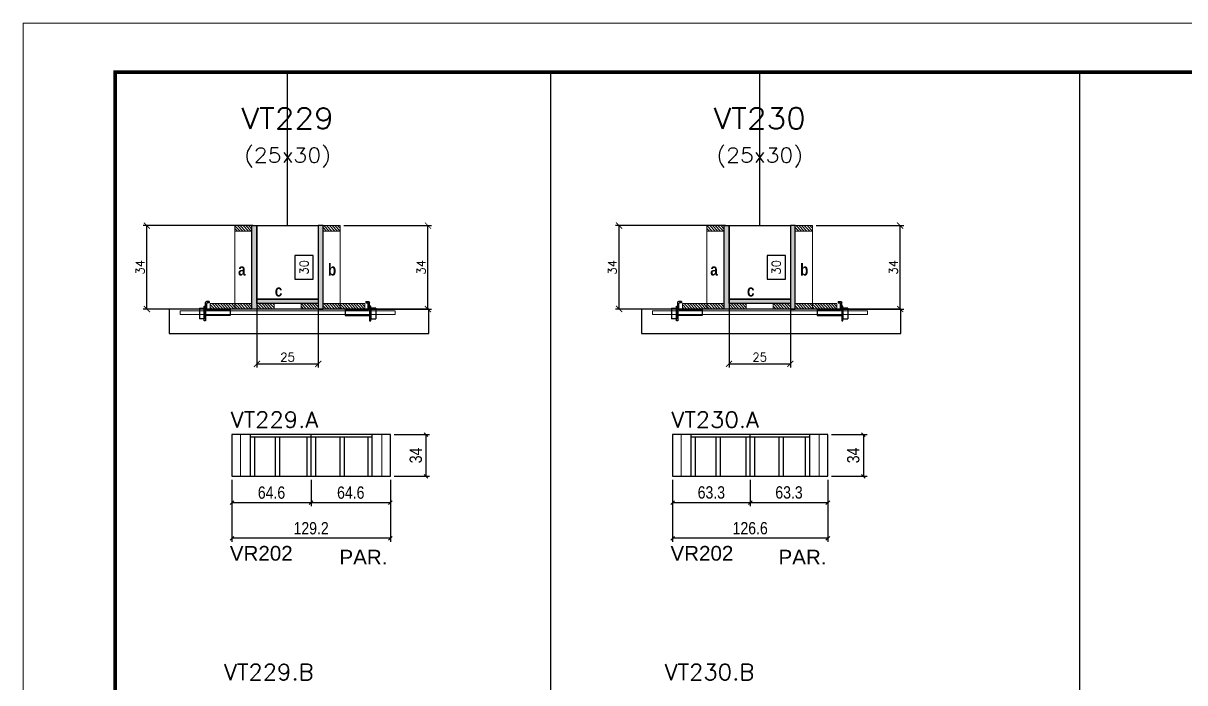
# Model space of a CAD drawing. Extents: x 137137 to 143418, y 10464 to 34486.
# Drawn here: x 140321 to 141268, y 27057 to 27594 of the extents above; entities that cross this region are included whole.
import ezdxf
from ezdxf.enums import TextEntityAlignment as Align

# ---------------------------------------------------------------- set-up
doc = ezdxf.new("R2010")
doc.units = 0
doc.linetypes.add('DASHED', pattern=[0.75, 0.5, -0.25])
doc.linetypes.add('HIDDEN', pattern=[0.375, 0.25, -0.125])
for name, color, linetype in [('5', 5, 'Continuous'), ('barrote', 251, 'Continuous'), ('COTA', 241, 'Continuous'), ('Cota Seção (2x)', 4, 'Continuous'), ('detalhes', 4, 'Continuous'), ('Painéis', 200, 'Continuous'), ('presilha', 1, 'Continuous'), ('SARR_2.2x7', 40, 'Continuous'), ('SARR_3.5x7', 81, 'Continuous'), ('Texto de Titulo', 7, 'Continuous'), ('Texto Qtd Sarr', 242, 'Continuous')]:
    doc.layers.add(name, color=color, linetype=linetype)
for name, color, linetype, lineweight in [('CONCRETO', 251, 'Continuous', 25), ('Folhas', 255, 'Continuous', 9), ('Hachura', 251, 'Continuous', 9), ('Madeira', 126, 'Continuous', 18), ('Sarr 2.2x7', 40, 'Continuous', 9), ('SARRAFO DE PRESSAO', 251, 'DASHED', 9), ('SCO-___-LAJ', 2, 'Continuous', 0), ('Texto Seção', 7, 'Continuous', 15)]:
    doc.layers.add(name, color=color, linetype=linetype, lineweight=lineweight)
doc.styles.add('COTA TECNICA', font='techl___.ttf', dxfattribs={"height": 10})
doc.styles.add('REGUA-120', font='ROMANS.shx', dxfattribs={"height": 15})
doc.styles.add('Romans', font='romans.shx')
doc.styles.get("Standard").update_dxf_attribs({"font": 'arial.ttf'})
doc.styles.add('TECNICA', font='techb___.ttf', dxfattribs={"height": 10})
doc.dimstyles.new('Cota Seção (2x)', dxfattribs={"dimtxt": 7, "dimasz": 5, "dimexe": 3, "dimexo": 3, "dimgap": 2, "dimtad": 3, "dimdec": 1, "dimlfac": 0.5, "dimzin": 12, "dimdsep": 46, "dimtxsty": 'Romans', "dimblk": 'ARCHTICK', "dimcen": 0, "dimclrd": 4, "dimclre": 4, "dimclrt": 1, "dimadec": 1, "dimazin": 3, "dimtfac": 1, "dimtdec": 1, "dimtmove": 0, "dimatfit": 3, "dimldrblk": 'OBLIQUE', "dimfxl": 1, "dimtolj": 1, "dimtzin": 12, "dimarcsym": 0})
doc.dimstyles.new('Cota Seção interna', dxfattribs={"dimtxt": 7, "dimasz": 6, "dimexe": 0.18, "dimexo": 2, "dimgap": -4, "dimtad": 3, "dimdec": 1, "dimlfac": 0.5, "dimzin": 12, "dimdsep": 46, "dimtxsty": 'Romans', "dimblk": 'ARCHTICK', "dimcen": 0.09, "dimse1": 1, "dimse2": 1, "dimsd1": 1, "dimsd2": 1, "dimclrd": 180, "dimclre": 5, "dimclrt": 1, "dimadec": 0, "dimazin": 3, "dimtfac": 1, "dimtdec": 1, "dimtofl": 0, "dimtmove": 0, "dimatfit": 3, "dimldrblk": 'ARCHTICK', "dimfxl": 1, "dimtolj": 1, "dimtzin": 0, "dimarcsym": 0})
doc.dimstyles.new('PAINEL', dxfattribs={"dimtxt": 10, "dimasz": 3, "dimexe": 3, "dimexo": 3, "dimgap": 3, "dimtad": 1, "dimdec": 1, "dimzin": 12, "dimdsep": 46, "dimtxsty": 'COTA TECNICA', "dimblk1": 'OBLIQUE', "dimblk2": 'OBLIQUE', "dimsah": 1, "dimcen": 0.9, "dimclrd": 4, "dimclre": 4, "dimclrt": 240, "dimadec": 1, "dimazin": 3, "dimtfac": 1, "dimtdec": 1, "dimtmove": 0, "dimatfit": 3, "dimfxl": 1, "dimtolj": 1, "dimtzin": 12, "dimarcsym": 0})
pattern_1 = [(315, (163864.7819, 19131.6818), (1.12253202, 1.12253202), [])]
pattern_2 = [(315, (163852.7819, 19131.6818), (1.12253202, 1.12253202), [])]
pattern_3 = [(315, (163479.8652, 19131.6818), (1.12253202, 1.12253202), [])]
pattern_4 = [(315, (163467.8652, 19131.6818), (1.12253202, 1.12253202), [])]

# ---------------------------------------------------------------- blocks, each defined once
blk = doc.blocks.new('9999999999')
at = {"layer": 'Folhas'}
blk.add_lwpolyline([(98138.98, 34190.21), (99623.98, 34190.21), (99623.98, 35240.21), (98138.98, 35240.21)], close=True, dxfattribs=at)
at = {"layer": 'Folhas', "color": 30, "const_width": 3}
blk.add_lwpolyline([(98213.98, 34230.21), (99583.98, 34230.21), (99583.98, 35200.21), (98213.98, 35200.21)], close=True, dxfattribs=at)
blk = doc.blocks.new('_ArchTick')
at = {"color": 0, "linetype": 'ByBlock', "const_width": 0.15}
blk.add_lwpolyline([(-0.5, -0.5), (0.5, 0.5)], dxfattribs=at)
blk = doc.blocks.new('*D5677')
at = {"layer": 'COTA', "color": 4, "lineweight": -2, "transparency": 16777216}
for p, q in [((140893.16, 27429.33), (140803.51, 27429.33)), ((140806.51, 27361.33), (140806.51, 27429.33)), ((140855.16, 27361.33), (140803.51, 27361.33))]:
    blk.add_line(p, q, dxfattribs=at)
at = {"layer": 'Defpoints', "color": 0, "transparency": 16777216}
for p in [(140806.51, 27429.33), (140896.16, 27429.33), (140858.16, 27361.33)]:
    blk.add_point(p, dxfattribs=at)
at = {"layer": 'COTA', "color": 4, "lineweight": -2, "transparency": 16777216, "xscale": 5, "yscale": 5, "zscale": 5}
for p, rotation in [((140806.51, 27429.33), 90), ((140806.51, 27361.33), 270)]:
    blk.add_blockref('_ArchTick', p, dxfattribs=dict(at, rotation=rotation))
at = {"layer": 'COTA', "color": 1, "transparency": 16777216, "insert": (140801.01, 27395.33), "char_height": 7, "attachment_point": 5, "rotation": 90, "style": 'Romans'}
blk.add_mtext('\\A1;34', dxfattribs=at)
blk = doc.blocks.new('_Oblique')
at = {"color": 0, "linetype": 'ByBlock', "lineweight": -2}
blk.add_line((-0.5, -0.5), (0.5, 0.5), dxfattribs=at)
blk = doc.blocks.new('*D5678')
at = {"layer": 'COTA', "color": 4, "lineweight": -2, "transparency": 16777216}
for p, q in [((140967.15, 27429.33), (141038.64, 27429.33)), ((141035.64, 27361.33), (141035.64, 27429.33)), ((140987.16, 27361.33), (141038.64, 27361.33))]:
    blk.add_line(p, q, dxfattribs=at)
at = {"layer": 'Defpoints', "color": 0, "transparency": 16777216}
for p in [(140964.15, 27429.33), (141035.64, 27429.33), (140984.16, 27361.33)]:
    blk.add_point(p, dxfattribs=at)
at = {"layer": 'COTA', "color": 4, "lineweight": -2, "transparency": 16777216, "xscale": 5, "yscale": 5, "zscale": 5}
for p, rotation in [((141035.64, 27429.33), 90), ((141035.64, 27361.33), 270)]:
    blk.add_blockref('_ArchTick', p, dxfattribs=dict(at, rotation=rotation))
at = {"layer": 'COTA', "color": 1, "transparency": 16777216, "insert": (141030.14, 27395.33), "char_height": 7, "attachment_point": 5, "rotation": 90, "style": 'Romans'}
blk.add_mtext('\\A1;34', dxfattribs=at)
blk = doc.blocks.new('*D5679')
at = {"layer": 'Cota Seção (2x)', "color": 180, "lineweight": -2, "transparency": 16777216}
for p, q in [((140942.16, 27404.99), (140927.16, 27404.99)), ((140927.16, 27404.99), (140927.16, 27385.66)), ((140942.16, 27385.66), (140942.16, 27404.99)), ((140927.16, 27385.66), (140942.16, 27385.66))]:
    blk.add_line(p, q, dxfattribs=at)
at = {"layer": 'Defpoints', "color": 0, "transparency": 16777216}
for p in [(140946.15, 27429.33), (140946.16, 27429.33), (140946.16, 27369.33)]:
    blk.add_point(p, dxfattribs=at)
at = {"layer": 'Cota Seção (2x)', "color": 1, "transparency": 16777216, "insert": (140934.66, 27395.33), "char_height": 7, "attachment_point": 5, "rotation": 90, "style": 'Romans'}
blk.add_mtext('\\A1;30', dxfattribs=at)
blk = doc.blocks.new('titulo1')
at = {"layer": 'Defpoints', "color": 252, "linetype": 'HIDDEN', "ltscale": 2}
blk.add_line((0, 0), (0, 125), dxfattribs=at)
at = {"layer": 'Defpoints', "style": 'Romans', "oblique": 15}
blk.add_attdef('FOLHA', text='', height=10, dxfattribs=at).set_placement((0, 15.58), align=Align.MIDDLE_CENTER)
at = {"layer": 'Texto Qtd Sarr', "color": 3, "style": 'Romans', "oblique": 15}
for tag, height, p in [('TITULO', 17, (0, 71.45)), ('SEÇÃO', 12, (0, 41.55))]:
    blk.add_attdef(tag, text='', height=height, dxfattribs=at).set_placement(p, align=Align.MIDDLE_CENTER)
blk = doc.blocks.new('PRESILHA METÁLICA 1')
at = {"layer": 'presilha'}
for p, q in [((6, 15.5), (7.5, 15.5)), ((6, -2.5), (6, 15.5)), ((7.5, 10.6), (7.5, 19.9)), ((7.5, 15.5), (7.5, -2.5)), ((12, 21), (8.6, 21)), ((9, 11.6), (9, 18.9)), ((12, 19.5), (9.6, 19.5)), ((12, 21), (12, 19.5)), ((0, 13), (6, 13)), ((0, 13), (0, 0)), ((6, 0), (0, 0)), ((6, 13), (6, 0)), ((37.5, 4.1), (7.5, 4.1)), ((37.5, 11), (9.6, 11)), ((37.5, 11), (37.5, 4.1)), ((7.5, -2.5), (6, -2.5))]:
    blk.add_line(p, q, dxfattribs=at)
for centre, radius, start, end in [((8.6, 19.9), 1.14, 90, 180), ((9.6, 18.9), 0.57, 90, 180), ((9.6, 11.6), 0.57, 180, 270)]:
    blk.add_arc(centre, radius, start, end, dxfattribs=at)
blk = doc.blocks.new('*D5680')
at = {"layer": 'COTA', "color": 4, "lineweight": -2, "transparency": 16777216}
for p, q in [((140896.16, 27362.73), (140896.16, 27313.6)), ((140946.16, 27362.73), (140946.16, 27313.6)), ((140896.16, 27316.6), (140946.16, 27316.6))]:
    blk.add_line(p, q, dxfattribs=at)
at = {"layer": 'Defpoints', "color": 0, "transparency": 16777216}
for p in [(140896.16, 27365.73), (140946.16, 27365.73), (140946.16, 27316.6)]:
    blk.add_point(p, dxfattribs=at)
at = {"layer": 'COTA', "color": 4, "lineweight": -2, "transparency": 16777216, "xscale": 5, "yscale": 5, "zscale": 5, "rotation": 180}
blk.add_blockref('_ArchTick', (140896.16, 27316.6), dxfattribs=at)
at = {"layer": 'COTA', "color": 4, "lineweight": -2, "transparency": 16777216, "xscale": 5, "yscale": 5, "zscale": 5}
blk.add_blockref('_ArchTick', (140946.16, 27316.6), dxfattribs=at)
at = {"layer": 'COTA', "color": 1, "transparency": 16777216, "insert": (140921.16, 27322.1), "char_height": 7, "attachment_point": 5, "style": 'Romans'}
blk.add_mtext('\\A1;25', dxfattribs=at)
blk = doc.blocks.new('*D5734')
at = {"layer": 'COTA', "color": 4, "lineweight": -2, "transparency": 16777216}
for p, q in [((140508.25, 27429.33), (140418.6, 27429.33)), ((140421.6, 27361.33), (140421.6, 27429.33)), ((140470.25, 27361.33), (140418.6, 27361.33))]:
    blk.add_line(p, q, dxfattribs=at)
at = {"layer": 'Defpoints', "color": 0, "transparency": 16777216}
for p in [(140421.6, 27429.33), (140511.25, 27429.33), (140473.25, 27361.33)]:
    blk.add_point(p, dxfattribs=at)
at = {"layer": 'COTA', "color": 4, "lineweight": -2, "transparency": 16777216, "xscale": 5, "yscale": 5, "zscale": 5}
for p, rotation in [((140421.6, 27429.33), 90), ((140421.6, 27361.33), 270)]:
    blk.add_blockref('_ArchTick', p, dxfattribs=dict(at, rotation=rotation))
at = {"layer": 'COTA', "color": 1, "transparency": 16777216, "insert": (140416.1, 27395.33), "char_height": 7, "attachment_point": 5, "rotation": 90, "style": 'Romans'}
blk.add_mtext('\\A1;34', dxfattribs=at)
blk = doc.blocks.new('*D5735')
at = {"layer": 'COTA', "color": 4, "lineweight": -2, "transparency": 16777216}
for p, q in [((140582.24, 27429.33), (140653.72, 27429.33)), ((140650.72, 27361.33), (140650.72, 27429.33)), ((140602.25, 27361.33), (140653.72, 27361.33))]:
    blk.add_line(p, q, dxfattribs=at)
at = {"layer": 'Defpoints', "color": 0, "transparency": 16777216}
for p in [(140579.24, 27429.33), (140650.72, 27429.33), (140599.25, 27361.33)]:
    blk.add_point(p, dxfattribs=at)
at = {"layer": 'COTA', "color": 4, "lineweight": -2, "transparency": 16777216, "xscale": 5, "yscale": 5, "zscale": 5}
for p, rotation in [((140650.72, 27429.33), 90), ((140650.72, 27361.33), 270)]:
    blk.add_blockref('_ArchTick', p, dxfattribs=dict(at, rotation=rotation))
at = {"layer": 'COTA', "color": 1, "transparency": 16777216, "insert": (140645.22, 27395.33), "char_height": 7, "attachment_point": 5, "rotation": 90, "style": 'Romans'}
blk.add_mtext('\\A1;34', dxfattribs=at)
blk = doc.blocks.new('*D5736')
at = {"layer": 'Cota Seção (2x)', "color": 180, "lineweight": -2, "transparency": 16777216}
for p, q in [((140557.24, 27404.99), (140542.24, 27404.99)), ((140542.24, 27404.99), (140542.24, 27385.66)), ((140557.24, 27385.66), (140557.24, 27404.99)), ((140542.24, 27385.66), (140557.24, 27385.66))]:
    blk.add_line(p, q, dxfattribs=at)
at = {"layer": 'Defpoints', "color": 0, "transparency": 16777216}
for p in [(140561.24, 27429.33), (140561.24, 27429.33), (140561.25, 27369.33)]:
    blk.add_point(p, dxfattribs=at)
at = {"layer": 'Cota Seção (2x)', "color": 1, "transparency": 16777216, "insert": (140549.74, 27395.33), "char_height": 7, "attachment_point": 5, "rotation": 90, "style": 'Romans'}
blk.add_mtext('\\A1;30', dxfattribs=at)
blk = doc.blocks.new('*D5737')
at = {"layer": 'COTA', "color": 4, "lineweight": -2, "transparency": 16777216}
for p, q in [((140511.25, 27362.73), (140511.25, 27313.6)), ((140561.24, 27362.73), (140561.24, 27313.6)), ((140511.25, 27316.6), (140561.24, 27316.6))]:
    blk.add_line(p, q, dxfattribs=at)
at = {"layer": 'Defpoints', "color": 0, "transparency": 16777216}
for p in [(140511.25, 27365.73), (140561.24, 27365.73), (140561.24, 27316.6)]:
    blk.add_point(p, dxfattribs=at)
at = {"layer": 'COTA', "color": 4, "lineweight": -2, "transparency": 16777216, "xscale": 5, "yscale": 5, "zscale": 5, "rotation": 180}
blk.add_blockref('_ArchTick', (140511.25, 27316.6), dxfattribs=at)
at = {"layer": 'COTA', "color": 4, "lineweight": -2, "transparency": 16777216, "xscale": 5, "yscale": 5, "zscale": 5}
blk.add_blockref('_ArchTick', (140561.24, 27316.6), dxfattribs=at)
at = {"layer": 'COTA', "color": 1, "transparency": 16777216, "insert": (140536.24, 27322.1), "char_height": 7, "attachment_point": 5, "style": 'Romans'}
blk.add_mtext('\\A1;25', dxfattribs=at)
blk = doc.blocks.new('*D6029')
at = {"layer": 'COTA', "color": 4, "linetype": 'ByBlock', "lineweight": -2, "transparency": 16777216}
for p, q in [((140979.69, 27258.97), (141008.67, 27258.97)), ((141005.67, 27258.97), (141005.67, 27224.97)), ((140979.69, 27224.97), (141008.67, 27224.97))]:
    blk.add_line(p, q, dxfattribs=at)
at = {"layer": 'Defpoints', "color": 0, "linetype": 'ByBlock', "transparency": 16777216}
for p in [(140976.69, 27258.97), (140976.69, 27224.97), (141005.67, 27224.97)]:
    blk.add_point(p, dxfattribs=at)
at = {"layer": 'COTA', "color": 4, "linetype": 'ByBlock', "lineweight": -2, "transparency": 16777216, "xscale": 3, "yscale": 3, "zscale": 3}
for p, rotation in [((141005.67, 27258.97), 90), ((141005.67, 27224.97), 270)]:
    blk.add_blockref('_Oblique', p, dxfattribs=dict(at, rotation=rotation))
at = {"layer": 'COTA', "color": 240, "linetype": 'ByBlock', "transparency": 16777216, "insert": (140997.45, 27241.97), "char_height": 10, "attachment_point": 5, "rotation": 90, "style": 'COTA TECNICA'}
blk.add_mtext('\\A1;34', dxfattribs=at)
blk = doc.blocks.new('*D6030')
at = {"layer": 'COTA', "color": 4, "linetype": 'ByBlock', "lineweight": -2, "transparency": 16777216}
for p, q in [((140850.09, 27221.97), (140850.09, 27171.49)), ((140976.69, 27221.97), (140976.69, 27171.49)), ((140976.69, 27174.49), (140850.09, 27174.49))]:
    blk.add_line(p, q, dxfattribs=at)
at = {"layer": 'Defpoints', "color": 0, "linetype": 'ByBlock', "transparency": 16777216}
for p in [(140850.09, 27224.97), (140976.69, 27224.97), (140850.09, 27174.49)]:
    blk.add_point(p, dxfattribs=at)
at = {"layer": 'COTA', "color": 4, "linetype": 'ByBlock', "lineweight": -2, "transparency": 16777216, "xscale": 3, "yscale": 3, "zscale": 3, "rotation": 180}
blk.add_blockref('_Oblique', (140850.09, 27174.49), dxfattribs=at)
at = {"layer": 'COTA', "color": 4, "linetype": 'ByBlock', "lineweight": -2, "transparency": 16777216, "xscale": 3, "yscale": 3, "zscale": 3}
blk.add_blockref('_Oblique', (140976.69, 27174.49), dxfattribs=at)
at = {"layer": 'COTA', "color": 240, "linetype": 'ByBlock', "transparency": 16777216, "insert": (140913.39, 27182.6), "char_height": 10, "attachment_point": 5, "style": 'COTA TECNICA'}
blk.add_mtext('\\A1;126.6', dxfattribs=at)
blk = doc.blocks.new('*D6031')
at = {"layer": 'COTA', "color": 4, "linetype": 'ByBlock', "lineweight": -2, "transparency": 16777216}
for p, q in [((140850.09, 27221.97), (140850.09, 27200.54)), ((140913.39, 27221.97), (140913.39, 27200.54)), ((140850.09, 27203.54), (140913.39, 27203.54))]:
    blk.add_line(p, q, dxfattribs=at)
at = {"layer": 'Defpoints', "color": 0, "linetype": 'ByBlock', "transparency": 16777216}
for p in [(140850.09, 27224.97), (140913.39, 27224.97), (140913.39, 27203.54)]:
    blk.add_point(p, dxfattribs=at)
at = {"layer": 'COTA', "color": 4, "linetype": 'ByBlock', "lineweight": -2, "transparency": 16777216, "xscale": 3, "yscale": 3, "zscale": 3, "rotation": 180}
blk.add_blockref('_Oblique', (140850.09, 27203.54), dxfattribs=at)
at = {"layer": 'COTA', "color": 4, "linetype": 'ByBlock', "lineweight": -2, "transparency": 16777216, "xscale": 3, "yscale": 3, "zscale": 3}
blk.add_blockref('_Oblique', (140913.39, 27203.54), dxfattribs=at)
at = {"layer": 'COTA', "color": 240, "linetype": 'ByBlock', "transparency": 16777216, "insert": (140881.74, 27211.76), "char_height": 10, "attachment_point": 5, "style": 'COTA TECNICA'}
blk.add_mtext('\\A1;63.3', dxfattribs=at)
blk = doc.blocks.new('*D6032')
at = {"layer": 'COTA', "color": 4, "linetype": 'ByBlock', "lineweight": -2, "transparency": 16777216}
for p, q in [((140913.39, 27221.97), (140913.39, 27200.54)), ((140976.69, 27221.97), (140976.69, 27200.54)), ((140913.39, 27203.54), (140976.69, 27203.54))]:
    blk.add_line(p, q, dxfattribs=at)
at = {"layer": 'Defpoints', "color": 0, "linetype": 'ByBlock', "transparency": 16777216}
for p in [(140913.39, 27224.97), (140976.69, 27224.97), (140976.69, 27203.54)]:
    blk.add_point(p, dxfattribs=at)
at = {"layer": 'COTA', "color": 4, "linetype": 'ByBlock', "lineweight": -2, "transparency": 16777216, "xscale": 3, "yscale": 3, "zscale": 3, "rotation": 180}
blk.add_blockref('_Oblique', (140913.39, 27203.54), dxfattribs=at)
at = {"layer": 'COTA', "color": 4, "linetype": 'ByBlock', "lineweight": -2, "transparency": 16777216, "xscale": 3, "yscale": 3, "zscale": 3}
blk.add_blockref('_Oblique', (140976.69, 27203.54), dxfattribs=at)
at = {"layer": 'COTA', "color": 240, "linetype": 'ByBlock', "transparency": 16777216, "insert": (140945.04, 27211.76), "char_height": 10, "attachment_point": 5, "style": 'COTA TECNICA'}
blk.add_mtext('\\A1;63.3', dxfattribs=at)
blk = doc.blocks.new('*D6037')
at = {"layer": 'COTA', "color": 4, "linetype": 'ByBlock', "lineweight": -2, "transparency": 16777216}
for p, q in [((140623.08, 27258.97), (140652.05, 27258.97)), ((140649.05, 27258.97), (140649.05, 27224.97)), ((140623.08, 27224.97), (140652.05, 27224.97))]:
    blk.add_line(p, q, dxfattribs=at)
at = {"layer": 'Defpoints', "color": 0, "linetype": 'ByBlock', "transparency": 16777216}
for p in [(140620.08, 27258.97), (140620.08, 27224.97), (140649.05, 27224.97)]:
    blk.add_point(p, dxfattribs=at)
at = {"layer": 'COTA', "color": 4, "linetype": 'ByBlock', "lineweight": -2, "transparency": 16777216, "xscale": 3, "yscale": 3, "zscale": 3}
for p, rotation in [((140649.05, 27258.97), 90), ((140649.05, 27224.97), 270)]:
    blk.add_blockref('_Oblique', p, dxfattribs=dict(at, rotation=rotation))
at = {"layer": 'COTA', "color": 240, "linetype": 'ByBlock', "transparency": 16777216, "insert": (140640.83, 27241.97), "char_height": 10, "attachment_point": 5, "rotation": 90, "style": 'COTA TECNICA'}
blk.add_mtext('\\A1;34', dxfattribs=at)
blk = doc.blocks.new('*D6038')
at = {"layer": 'COTA', "color": 4, "linetype": 'ByBlock', "lineweight": -2, "transparency": 16777216}
for p, q in [((140490.88, 27221.97), (140490.88, 27171.49)), ((140620.08, 27221.97), (140620.08, 27171.49)), ((140620.08, 27174.49), (140490.88, 27174.49))]:
    blk.add_line(p, q, dxfattribs=at)
at = {"layer": 'Defpoints', "color": 0, "linetype": 'ByBlock', "transparency": 16777216}
for p in [(140490.88, 27224.97), (140620.08, 27224.97), (140490.88, 27174.49)]:
    blk.add_point(p, dxfattribs=at)
at = {"layer": 'COTA', "color": 4, "linetype": 'ByBlock', "lineweight": -2, "transparency": 16777216, "xscale": 3, "yscale": 3, "zscale": 3, "rotation": 180}
blk.add_blockref('_Oblique', (140490.88, 27174.49), dxfattribs=at)
at = {"layer": 'COTA', "color": 4, "linetype": 'ByBlock', "lineweight": -2, "transparency": 16777216, "xscale": 3, "yscale": 3, "zscale": 3}
blk.add_blockref('_Oblique', (140620.08, 27174.49), dxfattribs=at)
at = {"layer": 'COTA', "color": 240, "linetype": 'ByBlock', "transparency": 16777216, "insert": (140555.48, 27182.58), "char_height": 10, "attachment_point": 5, "style": 'COTA TECNICA'}
blk.add_mtext('\\A1;129.2', dxfattribs=at)
blk = doc.blocks.new('*D6039')
at = {"layer": 'COTA', "color": 4, "linetype": 'ByBlock', "lineweight": -2, "transparency": 16777216}
for p, q in [((140490.88, 27221.97), (140490.88, 27200.54)), ((140555.48, 27221.97), (140555.48, 27200.54)), ((140490.88, 27203.54), (140555.48, 27203.54))]:
    blk.add_line(p, q, dxfattribs=at)
at = {"layer": 'Defpoints', "color": 0, "linetype": 'ByBlock', "transparency": 16777216}
for p in [(140490.88, 27224.97), (140555.48, 27224.97), (140555.48, 27203.54)]:
    blk.add_point(p, dxfattribs=at)
at = {"layer": 'COTA', "color": 4, "linetype": 'ByBlock', "lineweight": -2, "transparency": 16777216, "xscale": 3, "yscale": 3, "zscale": 3, "rotation": 180}
blk.add_blockref('_Oblique', (140490.88, 27203.54), dxfattribs=at)
at = {"layer": 'COTA', "color": 4, "linetype": 'ByBlock', "lineweight": -2, "transparency": 16777216, "xscale": 3, "yscale": 3, "zscale": 3}
blk.add_blockref('_Oblique', (140555.48, 27203.54), dxfattribs=at)
at = {"layer": 'COTA', "color": 240, "linetype": 'ByBlock', "transparency": 16777216, "insert": (140523.18, 27211.64), "char_height": 10, "attachment_point": 5, "style": 'COTA TECNICA'}
blk.add_mtext('\\A1;64.6', dxfattribs=at)
blk = doc.blocks.new('*D6040')
at = {"layer": 'COTA', "color": 4, "linetype": 'ByBlock', "lineweight": -2, "transparency": 16777216}
for p, q in [((140555.48, 27221.97), (140555.48, 27200.54)), ((140620.08, 27221.97), (140620.08, 27200.54)), ((140555.48, 27203.54), (140620.08, 27203.54))]:
    blk.add_line(p, q, dxfattribs=at)
at = {"layer": 'Defpoints', "color": 0, "linetype": 'ByBlock', "transparency": 16777216}
for p in [(140555.48, 27224.97), (140620.08, 27224.97), (140620.08, 27203.54)]:
    blk.add_point(p, dxfattribs=at)
at = {"layer": 'COTA', "color": 4, "linetype": 'ByBlock', "lineweight": -2, "transparency": 16777216, "xscale": 3, "yscale": 3, "zscale": 3, "rotation": 180}
blk.add_blockref('_Oblique', (140555.48, 27203.54), dxfattribs=at)
at = {"layer": 'COTA', "color": 4, "linetype": 'ByBlock', "lineweight": -2, "transparency": 16777216, "xscale": 3, "yscale": 3, "zscale": 3}
blk.add_blockref('_Oblique', (140620.08, 27203.54), dxfattribs=at)
at = {"layer": 'COTA', "color": 240, "linetype": 'ByBlock', "transparency": 16777216, "insert": (140587.78, 27211.64), "char_height": 10, "attachment_point": 5, "style": 'COTA TECNICA'}
blk.add_mtext('\\A1;64.6', dxfattribs=at)

msp = doc.modelspace()

# ---------------------------------------------------------------- hatches: boundary and pattern name
at = {"layer": 'Hachura'}
h = msp.add_hatch(dxfattribs=at)
h.set_pattern_fill('ANSI31', color=256, scale=0.5, angle=270, style=0)
h.set_pattern_definition([(315, (163467.8652, 19121.6818), (1.12253202, 1.12253202), [])])
h.paths.add_polyline_path([(140507.25, 27424.93), (140507.25, 27429.33), (140493.25, 27429.33), (140493.25, 27424.93)])
h = msp.add_hatch(color=256, dxfattribs=at)
h.dxf.hatch_style = 1
h.paths.add_polyline_path([(140507.25, 27429.33), (140511.25, 27429.33), (140511.25, 27361.33), (140507.25, 27361.33)])
h = msp.add_hatch(color=256, dxfattribs=at)
h.dxf.hatch_style = 1
h.paths.add_polyline_path([(140565.24, 27429.33), (140561.24, 27429.33), (140561.25, 27361.33), (140565.25, 27361.33)])
h = msp.add_hatch(dxfattribs=at)
h.set_pattern_fill('ANSI31', color=256, scale=0.5, angle=270, style=0)
h.set_pattern_definition([(315, (163479.8748, 19121.6818), (1.12253202, 1.12253202), [])])
h.paths.add_polyline_path([(140565.24, 27424.93), (140565.24, 27429.33), (140579.24, 27429.33), (140579.24, 27424.93)])
h = msp.add_hatch(dxfattribs=at)
h.set_pattern_fill('ANSI31', color=256, scale=0.5, angle=270, style=0)
h.set_pattern_definition([(315, (163852.7819, 19121.6818), (1.12253202, 1.12253202), [])])
h.paths.add_polyline_path([(140892.16, 27424.93), (140892.16, 27429.33), (140878.16, 27429.33), (140878.16, 27424.93)])
h = msp.add_hatch(color=256, dxfattribs=at)
h.dxf.hatch_style = 1
h.paths.add_polyline_path([(140892.16, 27429.33), (140896.16, 27429.33), (140896.16, 27361.33), (140892.16, 27361.33)])
h = msp.add_hatch(color=256, dxfattribs=at)
h.dxf.hatch_style = 1
h.paths.add_polyline_path([(140950.15, 27429.33), (140946.15, 27429.33), (140946.16, 27361.33), (140950.16, 27361.33)])
h = msp.add_hatch(dxfattribs=at)
h.set_pattern_fill('ANSI31', color=256, scale=0.5, angle=270, style=0)
h.set_pattern_definition([(315, (163864.7915, 19121.6818), (1.12253202, 1.12253202), [])])
h.paths.add_polyline_path([(140950.15, 27424.93), (140950.15, 27429.33), (140964.15, 27429.33), (140964.15, 27424.93)])
h = msp.add_hatch(dxfattribs=at)
h.set_pattern_fill('ANSI31', color=256, scale=0.5, angle=270, style=0)
h.set_pattern_definition(pattern_4)
h.paths.add_polyline_path([(140473.25, 27361.33), (140473.25, 27365.73), (140493.25, 27365.73), (140493.25, 27361.33)])
h = msp.add_hatch(dxfattribs=at)
h.set_pattern_fill('ANSI31', color=256, scale=0.5, angle=270, style=0)
h.set_pattern_definition([(315, (163467.8652, 19058.0818), (1.12253202, 1.12253202), [])])
h.paths.add_polyline_path([(140507.25, 27361.33), (140507.25, 27365.73), (140493.25, 27365.73), (140493.25, 27361.33)])
h = msp.add_hatch(color=256, dxfattribs=at)
h.dxf.hatch_style = 1
h.paths.add_polyline_path([(140511.25, 27365.73), (140511.25, 27369.33), (140561.25, 27369.33), (140561.25, 27365.73)])
h = msp.add_hatch(dxfattribs=at)
h.set_pattern_fill('ANSI31', color=256, scale=0.5, angle=270, style=0)
h.set_pattern_definition(pattern_4)
h.paths.add_polyline_path([(140511.25, 27361.33), (140511.25, 27365.73), (140525.25, 27365.73), (140525.25, 27361.33)])
h = msp.add_hatch(dxfattribs=at)
h.set_pattern_fill('ANSI31', color=256, scale=0.5, angle=270, style=0)
h.set_pattern_definition(pattern_3)
h.paths.add_polyline_path([(140561.25, 27361.33), (140561.25, 27365.73), (140547.25, 27365.73), (140547.25, 27361.33)])
h = msp.add_hatch(dxfattribs=at)
h.set_pattern_fill('ANSI31', color=256, scale=0.5, angle=270, style=0)
h.set_pattern_definition([(315, (163479.8652, 19058.0818), (1.12253202, 1.12253202), [])])
h.paths.add_polyline_path([(140565.25, 27361.33), (140565.25, 27365.73), (140579.25, 27365.73), (140579.25, 27361.33)])
h = msp.add_hatch(dxfattribs=at)
h.set_pattern_fill('ANSI31', color=256, scale=0.5, angle=270, style=0)
h.set_pattern_definition(pattern_3)
h.paths.add_polyline_path([(140599.25, 27361.33), (140599.25, 27365.73), (140579.25, 27365.73), (140579.25, 27361.33)])
h = msp.add_hatch(dxfattribs=at)
h.set_pattern_fill('ANSI31', color=256, scale=0.5, angle=270, style=0)
h.set_pattern_definition(pattern_2)
h.paths.add_polyline_path([(140858.16, 27361.33), (140858.16, 27365.73), (140878.16, 27365.73), (140878.16, 27361.33)])
h = msp.add_hatch(dxfattribs=at)
h.set_pattern_fill('ANSI31', color=256, scale=0.5, angle=270, style=0)
h.set_pattern_definition([(315, (163852.7819, 19058.0818), (1.12253202, 1.12253202), [])])
h.paths.add_polyline_path([(140892.16, 27361.33), (140892.16, 27365.73), (140878.16, 27365.73), (140878.16, 27361.33)])
h = msp.add_hatch(color=256, dxfattribs=at)
h.dxf.hatch_style = 1
h.paths.add_polyline_path([(140896.16, 27365.73), (140896.16, 27369.33), (140946.16, 27369.33), (140946.16, 27365.73)])
h = msp.add_hatch(dxfattribs=at)
h.set_pattern_fill('ANSI31', color=256, scale=0.5, angle=270, style=0)
h.set_pattern_definition(pattern_2)
h.paths.add_polyline_path([(140896.16, 27361.33), (140896.16, 27365.73), (140910.16, 27365.73), (140910.16, 27361.33)])
h = msp.add_hatch(dxfattribs=at)
h.set_pattern_fill('ANSI31', color=256, scale=0.5, angle=270, style=0)
h.set_pattern_definition(pattern_1)
h.paths.add_polyline_path([(140946.16, 27361.33), (140946.16, 27365.73), (140932.16, 27365.73), (140932.16, 27361.33)])
h = msp.add_hatch(dxfattribs=at)
h.set_pattern_fill('ANSI31', color=256, scale=0.5, angle=270, style=0)
h.set_pattern_definition([(315, (163864.7819, 19058.0818), (1.12253202, 1.12253202), [])])
h.paths.add_polyline_path([(140950.16, 27361.33), (140950.16, 27365.73), (140964.16, 27365.73), (140964.16, 27361.33)])
h = msp.add_hatch(dxfattribs=at)
h.set_pattern_fill('ANSI31', color=256, scale=0.5, angle=270, style=0)
h.set_pattern_definition(pattern_1)
h.paths.add_polyline_path([(140984.16, 27361.33), (140984.16, 27365.73), (140964.16, 27365.73), (140964.16, 27361.33)])

# ---------------------------------------------------------------- linework, layer by layer
at = {"layer": 'barrote'}
for points in [[(140439.79, 27341.33), (140651.37, 27341.33), (140651.37, 27361.33), (140439.79, 27361.33)], [(140824.71, 27341.33), (141036.29, 27341.33), (141036.29, 27361.33), (140824.71, 27361.33)]]:
    msp.add_lwpolyline(points, close=True, dxfattribs=at)
at = {"layer": 'CONCRETO'}
for points in [[(140511.25, 27429.33), (140511.25, 27429.33), (140511.25, 27429.33), (140511.25, 27429.33), (140561.25, 27429.33), (140561.25, 27429.33), (140561.25, 27429.33), (140561.25, 27369.33), (140511.25, 27369.33), (140511.25, 27429.33)], [(140896.16, 27429.33), (140896.16, 27429.33), (140896.16, 27429.33), (140896.16, 27429.33), (140946.16, 27429.33), (140946.16, 27429.33), (140946.16, 27429.33), (140946.16, 27369.33), (140896.16, 27369.33), (140896.16, 27429.33)]]:
    msp.add_lwpolyline(points, close=True, dxfattribs=at)
at = {"layer": 'COTA', "linetype": 'ByBlock'}
for p, q in [((140750.6, 27554.33), (140750.6, 26783.57)), ((141182.24, 26783.57), (141182.24, 27554.33))]:
    msp.add_line(p, q, dxfattribs=at)
at = {"layer": 'Madeira'}
for points in [[(140507.25, 27424.93), (140507.25, 27429.33), (140493.25, 27429.33), (140493.25, 27424.93)], [(140507.25, 27429.33), (140493.25, 27429.33), (140493.25, 27361.33), (140507.25, 27361.33)], [(140565.24, 27424.93), (140565.24, 27429.33), (140579.24, 27429.33), (140579.24, 27424.93)], [(140565.24, 27429.33), (140579.24, 27429.33), (140579.25, 27361.33), (140565.25, 27361.33)], [(140892.16, 27424.93), (140892.16, 27429.33), (140878.16, 27429.33), (140878.16, 27424.93)], [(140892.16, 27429.33), (140878.16, 27429.33), (140878.16, 27361.33), (140892.16, 27361.33)], [(140950.15, 27424.93), (140950.15, 27429.33), (140964.15, 27429.33), (140964.15, 27424.93)], [(140950.15, 27429.33), (140964.15, 27429.33), (140964.16, 27361.33), (140950.16, 27361.33)], [(140473.25, 27361.33), (140473.25, 27365.73), (140493.25, 27365.73), (140493.25, 27361.33)], [(140507.25, 27361.33), (140507.25, 27365.73), (140493.25, 27365.73), (140493.25, 27361.33)], [(140511.25, 27361.33), (140511.25, 27365.73), (140525.25, 27365.73), (140525.25, 27361.33)], [(140561.25, 27361.33), (140561.25, 27365.73), (140547.25, 27365.73), (140547.25, 27361.33)], [(140565.25, 27361.33), (140565.25, 27365.73), (140579.25, 27365.73), (140579.25, 27361.33)], [(140599.25, 27361.33), (140599.25, 27365.73), (140579.25, 27365.73), (140579.25, 27361.33)], [(140858.16, 27361.33), (140858.16, 27365.73), (140878.16, 27365.73), (140878.16, 27361.33)], [(140892.16, 27361.33), (140892.16, 27365.73), (140878.16, 27365.73), (140878.16, 27361.33)], [(140896.16, 27361.33), (140896.16, 27365.73), (140910.16, 27365.73), (140910.16, 27361.33)], [(140946.16, 27361.33), (140946.16, 27365.73), (140932.16, 27365.73), (140932.16, 27361.33)], [(140950.16, 27361.33), (140950.16, 27365.73), (140964.16, 27365.73), (140964.16, 27361.33)], [(140984.16, 27361.33), (140984.16, 27365.73), (140964.16, 27365.73), (140964.16, 27361.33)]]:
    msp.add_lwpolyline(points, close=True, dxfattribs=at)
at = {"layer": 'Painéis', "linetype": 'ByBlock'}
for p, q in [((140555.48, 27224.97), (140555.48, 27258.97)), ((140913.39, 27224.97), (140913.39, 27258.97))]:
    msp.add_line(p, q, dxfattribs=at)
at = {"layer": 'Painéis'}
for points in [[(140507.25, 27429.33), (140511.25, 27429.33), (140511.25, 27361.33), (140507.25, 27361.33)], [(140565.24, 27429.33), (140561.24, 27429.33), (140561.25, 27361.33), (140565.25, 27361.33)], [(140892.16, 27429.33), (140896.16, 27429.33), (140896.16, 27361.33), (140892.16, 27361.33)], [(140950.15, 27429.33), (140946.15, 27429.33), (140946.16, 27361.33), (140950.16, 27361.33)], [(140511.25, 27365.73), (140511.25, 27369.33), (140561.25, 27369.33), (140561.25, 27365.73)], [(140896.16, 27365.73), (140896.16, 27369.33), (140946.16, 27369.33), (140946.16, 27365.73)]]:
    msp.add_lwpolyline(points, close=True, dxfattribs=at)
at = {"layer": 'Painéis', "linetype": 'ByBlock'}
for points in [[(140490.88, 27224.97), (140620.08, 27224.97), (140620.08, 27258.97), (140490.88, 27258.97)], [(140850.09, 27224.97), (140976.69, 27224.97), (140976.69, 27258.97), (140850.09, 27258.97)]]:
    msp.add_lwpolyline(points, close=True, dxfattribs=at)
at = {"layer": 'Sarr 2.2x7'}
for p, q in [((140497.88, 27224.97), (140497.88, 27258.97)), ((140613.08, 27258.97), (140613.08, 27224.97)), ((140857.09, 27224.97), (140857.09, 27258.97)), ((140969.69, 27258.97), (140969.69, 27224.97))]:
    msp.add_line(p, q, dxfattribs=at)
at = {"layer": 'SARR_2.2x7', "linetype": 'Continuous'}
for p, q in [((140555.48, 27256.77), (140505.88, 27256.77)), ((140605.08, 27256.77), (140555.48, 27256.77)), ((140913.39, 27256.77), (140865.09, 27256.77)), ((140961.69, 27256.77), (140913.39, 27256.77))]:
    msp.add_line(p, q, dxfattribs=at)
at = {"layer": 'SARR_3.5x7'}
for p, q in [((140505.88, 27258.97), (140505.88, 27224.97)), ((140509.38, 27256.77), (140509.38, 27224.97)), ((140526.22, 27256.77), (140526.22, 27224.97)), ((140529.72, 27256.77), (140529.72, 27224.97)), ((140551.98, 27256.77), (140551.98, 27224.97)), ((140558.98, 27256.77), (140558.98, 27224.97)), ((140578.91, 27256.77), (140578.91, 27224.97)), ((140582.41, 27256.77), (140582.41, 27224.97)), ((140601.58, 27256.77), (140601.58, 27224.97)), ((140605.08, 27258.97), (140605.08, 27224.97)), ((140865.09, 27258.97), (140865.09, 27224.97)), ((140868.59, 27256.77), (140868.59, 27224.97)), ((140885.44, 27256.77), (140885.44, 27224.97)), ((140888.94, 27256.77), (140888.94, 27224.97)), ((140909.89, 27256.77), (140909.89, 27224.97)), ((140916.89, 27256.77), (140916.89, 27224.97)), ((140936.82, 27256.77), (140936.82, 27224.97)), ((140940.32, 27256.77), (140940.32, 27224.97)), ((140958.19, 27256.77), (140958.19, 27224.97)), ((140961.69, 27258.97), (140961.69, 27224.97))]:
    msp.add_line(p, q, dxfattribs=at)
at = {"layer": 'SCO-___-LAJ', "color": 1}
for points in [[(140448.79, 27359.99), (140624.06, 27359.99), (140624.06, 27356.79), (140448.79, 27356.79)], [(140833.71, 27359.99), (141008.97, 27359.99), (141008.97, 27356.79), (140833.71, 27356.79)]]:
    msp.add_lwpolyline(points, close=True, dxfattribs=at)

# ---------------------------------------------------------------- block references
at = {"layer": 'presilha', "yscale": 0.6666666666666666, "zscale": 0.6666666666666666}
for p, xscale in [((140464.38, 27353.36), 0.6666666666666666), ((140608.11, 27353.36), -0.6666666666666666), ((140849.29, 27353.36), 0.6666666666666666), ((140993.03, 27353.36), -0.6666666666666666)]:
    msp.add_blockref('PRESILHA METÁLICA 1', p, dxfattribs=dict(at, xscale=xscale))
at = {"layer": 'SARRAFO DE PRESSAO', "color": 6, "linetype": 'ByBlock'}
msp.add_blockref('9999999999', (42181.81, -7645.88), dxfattribs=at)
at = {"layer": 'Texto Seção'}
ref = msp.add_blockref('titulo1', (140536.25, 27429.33), dxfattribs=at)
ref.add_attrib('TITULO', 'VT229', dxfattribs={"layer": 'Texto de Titulo', "color": 7, "height": 17, "style": 'Romans', "width": 1.1}).set_placement((140536.25, 27516.83), align=Align.MIDDLE_CENTER)
ref.add_attrib('SEÇÃO', '(25x30)', dxfattribs={"layer": 'Texto de Titulo', "color": 7, "height": 12, "style": 'Romans', "width": 1.1}).set_placement((140536.25, 27486.83), align=Align.MIDDLE_CENTER)
ref = msp.add_blockref('titulo1', (140921.16, 27429.33), dxfattribs=at)
ref.add_attrib('TITULO', 'VT230', dxfattribs={"layer": 'Texto de Titulo', "color": 7, "height": 17, "style": 'Romans', "width": 1.1}).set_placement((140921.16, 27516.83), align=Align.MIDDLE_CENTER)
ref.add_attrib('SEÇÃO', '(25x30)', dxfattribs={"layer": 'Texto de Titulo', "color": 7, "height": 12, "style": 'Romans', "width": 1.1}).set_placement((140921.16, 27486.83), align=Align.MIDDLE_CENTER)

# ---------------------------------------------------------------- texts
at = {"layer": '5', "linetype": 'Continuous'}
for s, p in [('VR202', (140489.2, 27156.22)), ('VR202', (140848.41, 27156.22)), ('PAR.', (140578.56, 27153.09)), ('PAR.', (140936.47, 27153.09))]:
    msp.add_text(s, height=12, rotation=0.00004, dxfattribs=at).set_placement(p)
at = {"layer": 'detalhes', "style": 'TECNICA'}
for s, p in [('a', (140495.94, 27388.66)), ('b', (140569.18, 27388.65)), ('a', (140880.86, 27388.66)), ('b', (140954.09, 27388.65)), ('c', (140525.85, 27371.56)), ('c', (140910.76, 27371.56))]:
    msp.add_text(s, height=9.6, dxfattribs=at).set_placement(p)
at = {"layer": 'Texto Seção', "style": 'REGUA-120', "width": 1.05}
for s, p in [('VT229.A', (140489.93, 27264.63)), ('VT230.A', (140849.14, 27264.63)), ('VT229.B', (140484.47, 27058.91)), ('VT230.B', (140843.69, 27058.91))]:
    msp.add_text(s, height=13, dxfattribs=at).set_placement(p)

# ---------------------------------------------------------------- dimensions: what is measured, and where the dimension line sits
at = {"layer": 'COTA'}
for base, p1, p2, picture, middle in [((140421.6, 27429.33), (140473.25, 27361.33), (140511.25, 27429.33), '*D5734', (140416.1, 27395.33)), ((140650.72, 27429.33), (140599.25, 27361.33), (140579.24, 27429.33), '*D5735', (140645.22, 27395.33)), ((140806.51, 27429.33), (140858.16, 27361.33), (140896.16, 27429.33), '*D5677', (140801.01, 27395.33)), ((141035.64, 27429.33), (140984.16, 27361.33), (140964.15, 27429.33), '*D5678', (141030.14, 27395.33))]:
    dim = msp.add_linear_dim(base=base, p1=p1, p2=p2, angle=90, dimstyle='Cota Seção (2x)', dxfattribs=at)
    dim.commit()
    dim.dimension.update_dxf_attribs({"geometry": picture, "text_midpoint": middle})
for base, p1, p2, picture, middle in [((140561.24, 27316.6), (140511.25, 27365.73), (140561.24, 27365.73), '*D5737', (140536.24, 27322.1)), ((140946.16, 27316.6), (140896.16, 27365.73), (140946.16, 27365.73), '*D5680', (140921.16, 27322.1))]:
    dim = msp.add_linear_dim(base=base, p1=p1, p2=p2, dimstyle='Cota Seção (2x)', dxfattribs=at)
    dim.commit()
    dim.dimension.update_dxf_attribs({"geometry": picture, "text_midpoint": middle})
at = {"layer": 'COTA', "linetype": 'ByBlock'}
for base, p1, p2, picture, middle in [((140649.05, 27224.97), (140620.08, 27258.97), (140620.08, 27224.97), '*D6037', (140640.83, 27241.97)), ((141005.67, 27224.97), (140976.69, 27258.97), (140976.69, 27224.97), '*D6029', (140997.45, 27241.97))]:
    dim = msp.add_linear_dim(base=base, p1=p1, p2=p2, angle=90, dimstyle='PAINEL', dxfattribs=at)
    dim.commit()
    dim.dimension.update_dxf_attribs({"geometry": picture, "text_midpoint": middle})
for base, p1, p2, picture, middle in [((140490.88, 27174.49), (140620.08, 27224.97), (140490.88, 27224.97), '*D6038', (140555.48, 27182.58)), ((140555.48, 27203.54), (140490.88, 27224.97), (140555.48, 27224.97), '*D6039', (140523.18, 27211.64)), ((140620.08, 27203.54), (140555.48, 27224.97), (140620.08, 27224.97), '*D6040', (140587.78, 27211.64)), ((140850.09, 27174.49), (140976.69, 27224.97), (140850.09, 27224.97), '*D6030', (140913.39, 27182.6)), ((140913.39, 27203.54), (140850.09, 27224.97), (140913.39, 27224.97), '*D6031', (140881.74, 27211.76)), ((140976.69, 27203.54), (140913.39, 27224.97), (140976.69, 27224.97), '*D6032', (140945.04, 27211.76))]:
    dim = msp.add_linear_dim(base=base, p1=p1, p2=p2, dimstyle='PAINEL', dxfattribs=at)
    dim.commit()
    dim.dimension.update_dxf_attribs({"geometry": picture, "text_midpoint": middle})
at = {"layer": 'Cota Seção (2x)'}
for base, p1, p2, picture, middle in [((140561.24, 27429.33), (140561.25, 27369.33), (140561.24, 27429.33), '*D5736', (140561.24, 27395.33)), ((140946.16, 27429.33), (140946.16, 27369.33), (140946.15, 27429.33), '*D5679', (140946.16, 27395.33))]:
    dim = msp.add_linear_dim(base=base, p1=p1, p2=p2, angle=90, dimstyle='Cota Seção interna', dxfattribs=at)
    dim.commit()
    dim.dimension.update_dxf_attribs({"geometry": picture, "text_midpoint": middle, "dimtype": 160})

doc.saveas('drawing.dxf')
